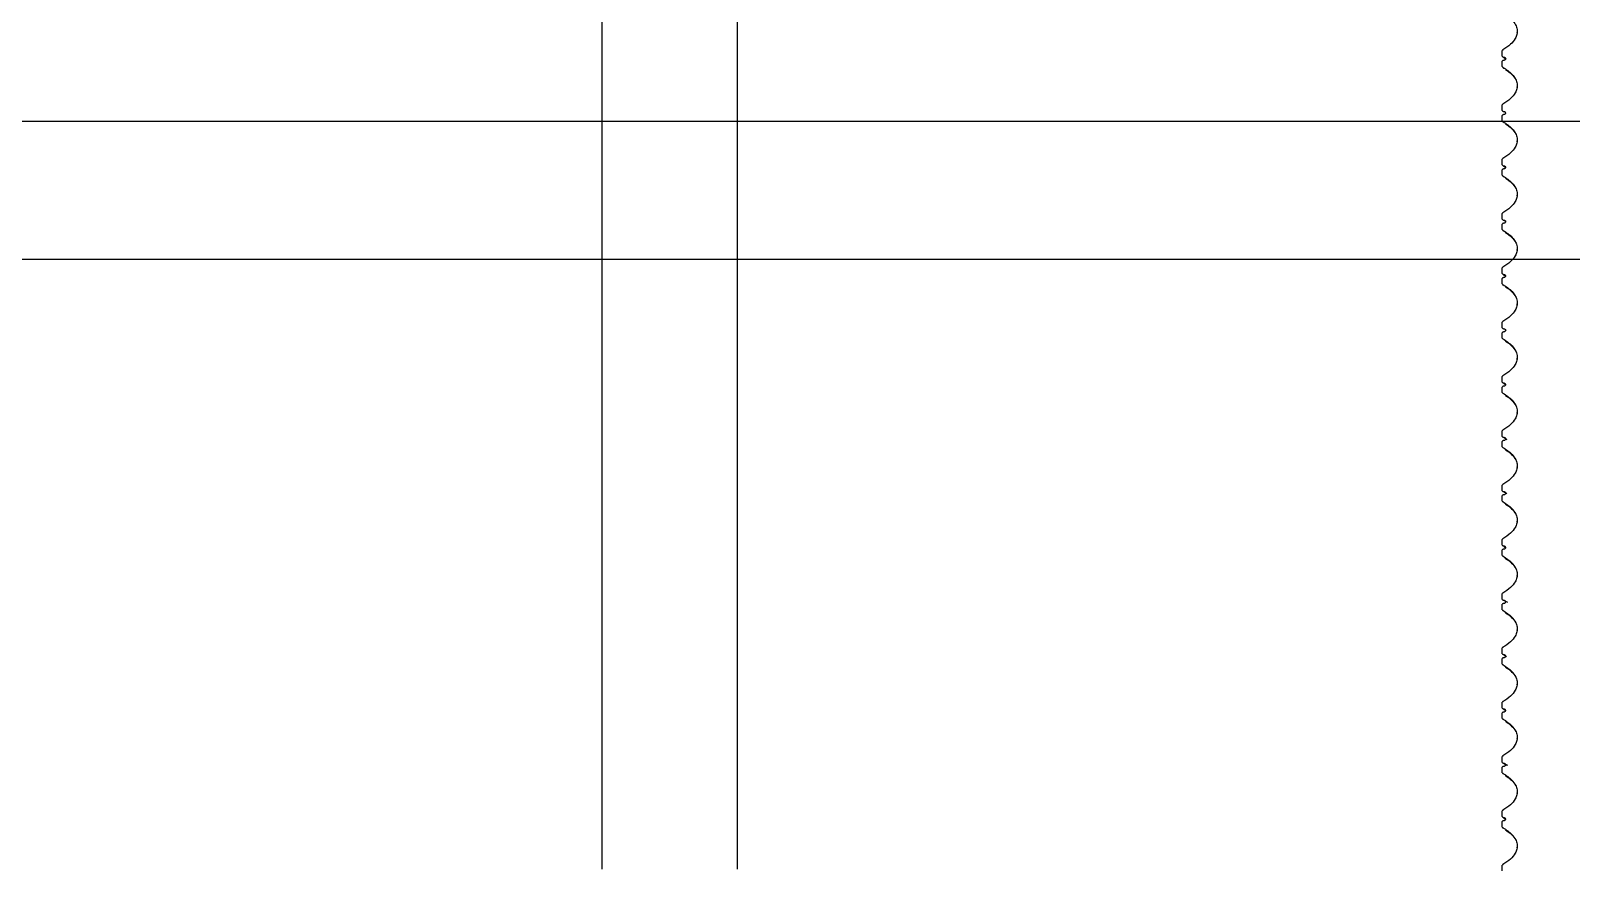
# Model space of a CAD drawing. Header units: millimetres. Extents: x 15 to 1184, y 5 to 1288.
# Drawn here: x 297.3 to 373, y 1185 to 1226.1 of the extents above; entities that cross this region are included whole.
import ezdxf

# ---------------------------------------------------------------- set-up
doc = ezdxf.new("R2010")
doc.units = ezdxf.units.MM

msp = doc.modelspace()

# ---------------------------------------------------------------- linework, layer by layer
at = {"color": 7, "linetype": 'Continuous', "lineweight": 25}
for p, q in [((325.375, 1264.097), (325.375, 1184.943)), ((332.042, 1184.943), (332.042, 1264.097)), ((370.311, 1226.027), (370.303, 1225.99)), ((369.588, 1224.854), (369.588, 1225.136)), ((369.588, 1224.345), (369.588, 1224.614)), ((369.657, 1224.813), (369.758, 1224.723)), ((369.665, 1224.813), (369.749, 1224.737)), ((370.311, 1223.36), (370.303, 1223.323)), ((369.588, 1222.187), (369.588, 1222.469)), ((369.588, 1221.678), (369.588, 1221.947)), ((370.311, 1220.694), (370.303, 1220.657)), ((369.588, 1219.521), (369.588, 1219.802)), ((369.588, 1219.012), (369.588, 1219.281)), ((370.311, 1218.027), (370.303, 1217.99)), ((369.588, 1216.854), (369.588, 1217.136)), ((369.588, 1216.345), (369.588, 1216.614)), ((369.657, 1216.813), (369.665, 1216.813)), ((369.657, 1216.813), (369.766, 1216.748)), ((369.665, 1216.813), (369.77, 1216.75)), ((370.311, 1215.36), (370.303, 1215.323)), ((369.588, 1214.187), (369.588, 1214.469)), ((369.588, 1213.678), (369.588, 1213.947)), ((369.657, 1214.146), (369.665, 1214.146)), ((369.657, 1214.146), (369.74, 1214.058)), ((369.665, 1213.986), (369.657, 1213.986)), ((369.665, 1214.146), (369.724, 1214.083)), ((369.674, 1214.099), (369.724, 1214.083)), ((370.311, 1212.694), (370.303, 1212.657)), ((369.588, 1211.521), (369.588, 1211.802)), ((369.588, 1211.012), (369.588, 1211.281)), ((369.722, 1211.431), (369.774, 1211.402)), ((369.731, 1210.893), (369.762, 1210.868)), ((370.311, 1210.027), (370.303, 1209.99)), ((369.588, 1208.854), (369.588, 1209.136)), ((369.588, 1208.345), (369.588, 1208.614)), ((369.665, 1208.813), (369.752, 1208.735)), ((370.311, 1207.36), (370.303, 1207.323)), ((369.588, 1206.187), (369.588, 1206.469)), ((369.588, 1205.678), (369.588, 1205.947)), ((369.665, 1206.146), (369.763, 1206.081)), ((370.311, 1204.694), (370.303, 1204.657)), ((369.588, 1203.521), (369.588, 1203.802)), ((369.657, 1203.479), (369.816, 1203.39)), ((369.665, 1203.479), (369.766, 1203.423)), ((369.75, 1203.431), (369.792, 1203.407)), ((369.588, 1203.012), (369.588, 1203.281)), ((369.727, 1202.893), (369.758, 1202.868)), ((370.311, 1202.027), (370.303, 1201.99)), ((369.588, 1200.854), (369.588, 1201.136)), ((369.588, 1200.345), (369.588, 1200.614)), ((369.657, 1200.813), (369.743, 1200.724)), ((369.665, 1200.813), (369.724, 1200.751)), ((370.311, 1199.36), (370.303, 1199.323)), ((369.588, 1198.187), (369.588, 1198.469)), ((369.657, 1198.146), (369.84, 1198.057)), ((369.588, 1197.678), (369.588, 1197.947)), ((370.311, 1196.694), (370.303, 1196.657)), ((369.588, 1195.521), (369.588, 1195.802)), ((369.588, 1195.012), (369.588, 1195.281)), ((369.657, 1195.479), (369.665, 1195.479)), ((369.657, 1195.479), (369.8, 1195.39)), ((369.665, 1195.32), (369.657, 1195.32)), ((369.665, 1195.479), (369.764, 1195.417)), ((369.734, 1195.431), (369.768, 1195.41)), ((370.311, 1194.027), (370.303, 1193.99)), ((369.588, 1192.854), (369.588, 1193.136)), ((369.657, 1192.813), (369.665, 1192.813)), ((369.665, 1192.813), (369.769, 1192.729)), ((369.588, 1192.345), (369.588, 1192.614)), ((370.311, 1191.36), (370.303, 1191.323)), ((369.588, 1190.187), (369.588, 1190.469)), ((369.588, 1189.678), (369.588, 1189.947)), ((369.657, 1190.146), (369.81, 1190.056)), ((369.665, 1190.146), (369.771, 1190.084)), ((369.745, 1190.097), (369.841, 1190.042)), ((369.728, 1189.559), (369.759, 1189.535)), ((370.311, 1188.694), (370.303, 1188.657)), ((369.588, 1187.521), (369.588, 1187.802)), ((369.665, 1187.479), (369.728, 1187.415)), ((369.588, 1187.012), (369.588, 1187.281)), ((370.311, 1186.027), (370.303, 1185.99)), ((369.588, 1184.854), (369.588, 1185.136))]:
    msp.add_line(p, q, dxfattribs=at)
at = {"color": 8, "linetype": 'Continuous', "lineweight": 25}
for p, q in [((369.619, 1224.313), (369.657, 1224.256)), ((369.657, 1219.479), (369.766, 1219.39)), ((369.619, 1213.647), (369.639, 1213.605)), ((369.657, 1208.813), (369.758, 1208.723)), ((369.657, 1206.146), (369.792, 1206.056)), ((369.71, 1202.906), (369.727, 1202.893)), ((369.657, 1192.813), (369.767, 1192.723)), ((369.657, 1187.479), (369.744, 1187.39)), ((369.619, 1186.98), (369.641, 1186.936))]:
    msp.add_line(p, q, dxfattribs=at)
at = {"color": 7, "linetype": 'Continuous'}
for p, q in [((260.375, 1221.66), (489.709, 1221.66)), ((489.709, 1214.871), (260.375, 1214.871))]:
    msp.add_line(p, q, dxfattribs=at)
at = {"color": 7, "linetype": 'Continuous', "lineweight": 25}
for points, knots in [([(369.619, 1226.98), (369.781, 1226.875), (370.023, 1226.717), (370.246, 1226.418), (370.332, 1226.172), (370.322, 1225.931), (370.216, 1225.674), (369.985, 1225.401), (369.75, 1225.252), (369.619, 1225.167)], [0, 0, 0, 0, 0.239793, 0.358713, 0.459908, 0.56165, 0.652761, 0.804655, 1, 1, 1, 1]), ([(369.619, 1225.167), (369.613, 1225.163), (369.6, 1225.155), (369.592, 1225.142), (369.588, 1225.136)], [0, 0, 0, 0, 0.480527, 1, 1, 1, 1]), ([(369.588, 1224.854), (369.593, 1224.847), (369.603, 1224.832), (369.627, 1224.817), (369.646, 1224.813), (369.656, 1224.813), (369.657, 1224.813)], [0, 0, 0, 0, 0.31821, 0.636362, 0.953155, 1, 1, 1, 1]), ([(369.657, 1224.653), (369.648, 1224.652), (369.63, 1224.651), (369.605, 1224.637), (369.594, 1224.622), (369.588, 1224.614)], [0, 0, 0, 0, 0.322608, 0.645182, 1, 1, 1, 1]), ([(369.657, 1224.813), (369.658, 1224.813), (369.659, 1224.813), (369.662, 1224.813), (369.664, 1224.813), (369.665, 1224.813)], [0, 0, 0, 0, 0.270795, 0.541636, 1, 1, 1, 1]), ([(369.665, 1224.653), (369.664, 1224.653), (369.662, 1224.653), (369.66, 1224.653), (369.658, 1224.653), (369.657, 1224.653)], [0, 0, 0, 0, 0.271132, 0.542309, 1, 1, 1, 1]), ([(369.665, 1224.813), (369.674, 1224.812), (369.692, 1224.81), (369.715, 1224.796), (369.733, 1224.776), (369.744, 1224.751), (369.745, 1224.724), (369.738, 1224.697), (369.722, 1224.675), (369.699, 1224.659), (369.679, 1224.654), (369.667, 1224.653), (369.665, 1224.653)], [0, 0, 0, 0, 0.106485, 0.213047, 0.319804, 0.4272, 0.535311, 0.643727, 0.751945, 0.859574, 0.966626, 1, 1, 1, 1]), ([(369.691, 1224.765), (369.694, 1224.759), (369.7, 1224.748), (369.748, 1224.737), (369.774, 1224.731)], [0, 0, 0, 0, 0.471307, 1, 1, 1, 1]), ([(369.588, 1224.345), (369.592, 1224.339), (369.6, 1224.326), (369.612, 1224.318), (369.619, 1224.313)], [0, 0, 0, 0, 0.480361, 1, 1, 1, 1]), ([(369.619, 1224.313), (369.781, 1224.208), (370.023, 1224.051), (370.246, 1223.752), (370.332, 1223.505), (370.322, 1223.264), (370.216, 1223.007), (369.985, 1222.735), (369.75, 1222.585), (369.619, 1222.501)], [0, 0, 0, 0, 0.239794, 0.358714, 0.459893, 0.561651, 0.652747, 0.804655, 1, 1, 1, 1]), ([(369.756, 1224.202), (369.86, 1224.132), (370.052, 1224.002), (370.186, 1223.801), (370.248, 1223.709)], [0, 0, 0, 0, 0.536922, 1, 1, 1, 1]), ([(369.619, 1222.501), (369.613, 1222.497), (369.6, 1222.488), (369.592, 1222.476), (369.588, 1222.469)], [0, 0, 0, 0, 0.479895, 1, 1, 1, 1]), ([(369.588, 1222.187), (369.593, 1222.18), (369.603, 1222.165), (369.627, 1222.151), (369.646, 1222.146), (369.656, 1222.146), (369.657, 1222.146)], [0, 0, 0, 0, 0.31821, 0.636362, 0.953155, 1, 1, 1, 1]), ([(369.657, 1221.987), (369.648, 1221.986), (369.63, 1221.984), (369.605, 1221.97), (369.594, 1221.955), (369.588, 1221.947)], [0, 0, 0, 0, 0.322436, 0.644919, 1, 1, 1, 1]), ([(369.588, 1221.678), (369.592, 1221.672), (369.6, 1221.659), (369.612, 1221.651), (369.619, 1221.647)], [0, 0, 0, 0, 0.480361, 1, 1, 1, 1]), ([(369.619, 1221.647), (369.781, 1221.541), (370.023, 1221.384), (370.246, 1221.085), (370.332, 1220.838), (370.322, 1220.598), (370.216, 1220.34), (369.985, 1220.068), (369.75, 1219.918), (369.619, 1219.834)], [0, 0, 0, 0, 0.2397933, 0.3586995, 0.4598941, 0.5616523, 0.6527482, 0.8046553, 1, 1, 1, 1]), ([(369.657, 1222.146), (369.658, 1222.146), (369.659, 1222.146), (369.662, 1222.146), (369.664, 1222.146), (369.665, 1222.146)], [0, 0, 0, 0, 0.2708, 0.5416, 1, 1, 1, 1]), ([(369.665, 1221.986), (369.664, 1221.986), (369.662, 1221.986), (369.66, 1221.987), (369.658, 1221.987), (369.657, 1221.987)], [0, 0, 0, 0, 0.271132, 0.542309, 1, 1, 1, 1]), ([(369.665, 1222.146), (369.674, 1222.145), (369.692, 1222.143), (369.715, 1222.13), (369.733, 1222.11), (369.744, 1222.084), (369.745, 1222.057), (369.738, 1222.031), (369.722, 1222.008), (369.699, 1221.993), (369.679, 1221.987), (369.667, 1221.987), (369.665, 1221.986)], [0, 0, 0, 0, 0.106485, 0.213047, 0.319804, 0.4272, 0.535311, 0.643727, 0.751945, 0.859574, 0.966626, 1, 1, 1, 1]), ([(369.756, 1221.535), (369.86, 1221.465), (370.052, 1221.335), (370.186, 1221.135), (370.248, 1221.042)], [0, 0, 0, 0, 0.536922, 1, 1, 1, 1]), ([(369.619, 1219.834), (369.613, 1219.83), (369.6, 1219.822), (369.592, 1219.809), (369.588, 1219.802)], [0, 0, 0, 0, 0.479895, 1, 1, 1, 1]), ([(369.588, 1219.521), (369.593, 1219.513), (369.603, 1219.498), (369.627, 1219.484), (369.646, 1219.48), (369.656, 1219.479), (369.657, 1219.479)], [0, 0, 0, 0, 0.31821, 0.636362, 0.953155, 1, 1, 1, 1]), ([(369.657, 1219.32), (369.648, 1219.319), (369.63, 1219.317), (369.605, 1219.304), (369.594, 1219.289), (369.588, 1219.281)], [0, 0, 0, 0, 0.322436, 0.644919, 1, 1, 1, 1]), ([(369.657, 1219.479), (369.658, 1219.479), (369.659, 1219.479), (369.662, 1219.479), (369.664, 1219.479), (369.665, 1219.479)], [0, 0, 0, 0, 0.2708, 0.5416, 1, 1, 1, 1]), ([(369.665, 1219.32), (369.664, 1219.32), (369.662, 1219.32), (369.66, 1219.32), (369.658, 1219.32), (369.657, 1219.32)], [0, 0, 0, 0, 0.271178, 0.542309, 1, 1, 1, 1]), ([(369.665, 1219.479), (369.674, 1219.479), (369.692, 1219.477), (369.715, 1219.463), (369.733, 1219.443), (369.744, 1219.418), (369.745, 1219.39), (369.738, 1219.364), (369.722, 1219.342), (369.699, 1219.326), (369.679, 1219.32), (369.667, 1219.32), (369.665, 1219.32)], [0, 0, 0, 0, 0.106484, 0.212968, 0.319843, 0.427239, 0.535349, 0.643765, 0.751981, 0.85961, 0.966618, 1, 1, 1, 1]), ([(369.699, 1219.431), (369.702, 1219.423), (369.705, 1219.412), (369.746, 1219.402), (369.755, 1219.399)], [0, 0, 0, 0, 0.788224, 1, 1, 1, 1]), ([(369.588, 1219.012), (369.592, 1219.006), (369.6, 1218.993), (369.612, 1218.984), (369.619, 1218.98)], [0, 0, 0, 0, 0.480361, 1, 1, 1, 1]), ([(369.619, 1218.98), (369.781, 1218.875), (370.023, 1218.717), (370.246, 1218.418), (370.332, 1218.172), (370.322, 1217.931), (370.216, 1217.674), (369.985, 1217.401), (369.75, 1217.252), (369.619, 1217.167)], [0, 0, 0, 0, 0.2397933, 0.3586995, 0.4598941, 0.5616523, 0.6527482, 0.8046553, 1, 1, 1, 1]), ([(369.756, 1218.868), (369.86, 1218.798), (370.052, 1218.668), (370.186, 1218.468), (370.248, 1218.375)], [0, 0, 0, 0, 0.536922, 1, 1, 1, 1]), ([(369.619, 1217.167), (369.613, 1217.163), (369.6, 1217.155), (369.592, 1217.142), (369.588, 1217.136)], [0, 0, 0, 0, 0.479895, 1, 1, 1, 1]), ([(369.588, 1216.854), (369.593, 1216.847), (369.603, 1216.832), (369.627, 1216.817), (369.646, 1216.813), (369.656, 1216.813), (369.657, 1216.813)], [0, 0, 0, 0, 0.317878, 0.636319, 0.95315, 1, 1, 1, 1]), ([(369.657, 1216.653), (369.648, 1216.652), (369.63, 1216.651), (369.605, 1216.637), (369.594, 1216.622), (369.588, 1216.614)], [0, 0, 0, 0, 0.322436, 0.644919, 1, 1, 1, 1]), ([(369.588, 1216.345), (369.592, 1216.339), (369.6, 1216.326), (369.612, 1216.318), (369.619, 1216.313)], [0, 0, 0, 0, 0.480628, 1, 1, 1, 1]), ([(369.619, 1216.313), (369.781, 1216.208), (370.023, 1216.051), (370.246, 1215.752), (370.332, 1215.505), (370.322, 1215.264), (370.216, 1215.007), (369.985, 1214.735), (369.75, 1214.585), (369.619, 1214.501)], [0, 0, 0, 0, 0.239804, 0.35871, 0.459905, 0.561646, 0.652758, 0.804665, 1, 1, 1, 1]), ([(369.665, 1216.653), (369.664, 1216.653), (369.662, 1216.653), (369.66, 1216.653), (369.658, 1216.653), (369.657, 1216.653)], [0, 0, 0, 0, 0.271178, 0.542309, 1, 1, 1, 1]), ([(369.665, 1216.813), (369.674, 1216.812), (369.692, 1216.81), (369.715, 1216.796), (369.733, 1216.776), (369.744, 1216.751), (369.745, 1216.724), (369.738, 1216.697), (369.722, 1216.675), (369.699, 1216.659), (369.679, 1216.654), (369.667, 1216.653), (369.665, 1216.653)], [0, 0, 0, 0, 0.106511, 0.212995, 0.319869, 0.427265, 0.535374, 0.643636, 0.751982, 0.85961, 0.966619, 1, 1, 1, 1]), ([(369.726, 1216.226), (369.725, 1216.218), (369.725, 1216.21), (369.756, 1216.202), (369.757, 1216.202)], [0, 0, 0, 0, 0.990286, 1, 1, 1, 1]), ([(369.756, 1216.202), (369.86, 1216.132), (370.052, 1216.001), (370.186, 1215.801), (370.248, 1215.709)], [0, 0, 0, 0, 0.536922, 1, 1, 1, 1]), ([(369.619, 1214.501), (369.613, 1214.497), (369.6, 1214.488), (369.592, 1214.476), (369.588, 1214.469)], [0, 0, 0, 0, 0.48018, 1, 1, 1, 1]), ([(369.588, 1214.187), (369.593, 1214.18), (369.603, 1214.165), (369.627, 1214.151), (369.646, 1214.146), (369.656, 1214.146), (369.657, 1214.146)], [0, 0, 0, 0, 0.3181302, 0.6364534, 0.953167, 1, 1, 1, 1]), ([(369.657, 1213.986), (369.648, 1213.986), (369.63, 1213.984), (369.605, 1213.97), (369.594, 1213.955), (369.588, 1213.947)], [0, 0, 0, 0, 0.322436, 0.644919, 1, 1, 1, 1]), ([(369.665, 1214.146), (369.674, 1214.145), (369.692, 1214.143), (369.715, 1214.13), (369.733, 1214.11), (369.744, 1214.084), (369.745, 1214.057), (369.738, 1214.031), (369.722, 1214.008), (369.699, 1213.993), (369.679, 1213.987), (369.667, 1213.987), (369.665, 1213.986)], [0, 0, 0, 0, 0.106516, 0.213004, 0.319884, 0.427285, 0.535399, 0.643666, 0.751887, 0.859612, 0.966625, 1, 1, 1, 1]), ([(369.588, 1213.678), (369.592, 1213.672), (369.6, 1213.66), (369.612, 1213.651), (369.619, 1213.647)], [0, 0, 0, 0, 0.479982, 1, 1, 1, 1]), ([(369.619, 1213.647), (369.781, 1213.541), (370.023, 1213.384), (370.246, 1213.085), (370.332, 1212.838), (370.322, 1212.598), (370.216, 1212.34), (369.985, 1212.068), (369.75, 1211.918), (369.619, 1211.834)], [0, 0, 0, 0, 0.2398043, 0.358711, 0.459906, 0.5616481, 0.6527597, 0.8046545, 1, 1, 1, 1]), ([(369.756, 1213.535), (369.86, 1213.465), (370.052, 1213.335), (370.186, 1213.135), (370.248, 1213.042)], [0, 0, 0, 0, 0.536922, 1, 1, 1, 1]), ([(369.619, 1211.834), (369.613, 1211.83), (369.6, 1211.822), (369.592, 1211.809), (369.588, 1211.802)], [0, 0, 0, 0, 0.48018, 1, 1, 1, 1]), ([(369.588, 1211.521), (369.593, 1211.513), (369.603, 1211.498), (369.627, 1211.484), (369.646, 1211.48), (369.656, 1211.479), (369.657, 1211.479)], [0, 0, 0, 0, 0.318134, 0.636461, 0.953178, 1, 1, 1, 1]), ([(369.657, 1211.32), (369.648, 1211.319), (369.63, 1211.317), (369.605, 1211.304), (369.594, 1211.289), (369.588, 1211.281)], [0, 0, 0, 0, 0.32249, 0.644947, 1, 1, 1, 1]), ([(369.588, 1211.012), (369.592, 1211.006), (369.6, 1210.993), (369.612, 1210.984), (369.619, 1210.98)], [0, 0, 0, 0, 0.479982, 1, 1, 1, 1]), ([(369.619, 1210.98), (369.781, 1210.875), (370.023, 1210.717), (370.246, 1210.418), (370.332, 1210.172), (370.322, 1209.931), (370.216, 1209.674), (369.985, 1209.401), (369.75, 1209.252), (369.619, 1209.167)], [0, 0, 0, 0, 0.2398043, 0.358711, 0.459906, 0.5616481, 0.6527597, 0.8046545, 1, 1, 1, 1]), ([(369.657, 1211.479), (369.658, 1211.479), (369.659, 1211.479), (369.662, 1211.479), (369.664, 1211.479), (369.665, 1211.479)], [0, 0, 0, 0, 0.270841, 0.541636, 1, 1, 1, 1]), ([(369.665, 1211.32), (369.664, 1211.32), (369.662, 1211.32), (369.66, 1211.32), (369.658, 1211.32), (369.657, 1211.32)], [0, 0, 0, 0, 0.271137, 0.542274, 1, 1, 1, 1]), ([(369.665, 1211.479), (369.674, 1211.479), (369.692, 1211.477), (369.715, 1211.463), (369.733, 1211.443), (369.744, 1211.418), (369.745, 1211.39), (369.738, 1211.364), (369.722, 1211.342), (369.699, 1211.326), (369.679, 1211.32), (369.667, 1211.32), (369.665, 1211.32)], [0, 0, 0, 0, 0.106514, 0.213, 0.319757, 0.427303, 0.535256, 0.643674, 0.751893, 0.859615, 0.966626, 1, 1, 1, 1]), ([(369.756, 1210.868), (369.86, 1210.798), (370.052, 1210.668), (370.186, 1210.468), (370.248, 1210.375)], [0, 0, 0, 0, 0.53691, 1, 1, 1, 1]), ([(369.619, 1209.167), (369.613, 1209.163), (369.6, 1209.155), (369.592, 1209.142), (369.588, 1209.136)], [0, 0, 0, 0, 0.48018, 1, 1, 1, 1]), ([(369.588, 1208.854), (369.593, 1208.847), (369.603, 1208.832), (369.627, 1208.818), (369.646, 1208.813), (369.656, 1208.813), (369.657, 1208.813)], [0, 0, 0, 0, 0.318181, 0.636303, 0.953171, 1, 1, 1, 1]), ([(369.657, 1208.653), (369.648, 1208.652), (369.63, 1208.651), (369.605, 1208.637), (369.594, 1208.622), (369.588, 1208.614)], [0, 0, 0, 0, 0.322608, 0.645182, 1, 1, 1, 1]), ([(369.657, 1208.813), (369.658, 1208.813), (369.659, 1208.813), (369.662, 1208.813), (369.664, 1208.813), (369.665, 1208.813)], [0, 0, 0, 0, 0.270841, 0.541636, 1, 1, 1, 1]), ([(369.665, 1208.653), (369.664, 1208.653), (369.662, 1208.653), (369.66, 1208.653), (369.658, 1208.653), (369.657, 1208.653)], [0, 0, 0, 0, 0.271137, 0.542274, 1, 1, 1, 1]), ([(369.665, 1208.813), (369.674, 1208.812), (369.692, 1208.81), (369.715, 1208.796), (369.733, 1208.776), (369.744, 1208.751), (369.745, 1208.724), (369.738, 1208.697), (369.722, 1208.675), (369.699, 1208.659), (369.679, 1208.654), (369.667, 1208.653), (369.665, 1208.653)], [0, 0, 0, 0, 0.106514, 0.213, 0.319757, 0.427303, 0.535256, 0.643674, 0.751893, 0.859615, 0.966626, 1, 1, 1, 1]), ([(369.691, 1208.765), (369.694, 1208.759), (369.699, 1208.749), (369.736, 1208.74), (369.752, 1208.735)], [0, 0, 0, 0, 0.572858, 1, 1, 1, 1]), ([(369.588, 1208.345), (369.592, 1208.339), (369.6, 1208.326), (369.612, 1208.318), (369.619, 1208.313)], [0, 0, 0, 0, 0.479982, 1, 1, 1, 1]), ([(369.619, 1208.313), (369.781, 1208.208), (370.023, 1208.051), (370.246, 1207.752), (370.332, 1207.505), (370.322, 1207.264), (370.216, 1207.007), (369.985, 1206.735), (369.75, 1206.585), (369.619, 1206.501)], [0, 0, 0, 0, 0.239793, 0.358713, 0.459908, 0.56165, 0.652761, 0.804655, 1, 1, 1, 1]), ([(369.756, 1208.202), (369.86, 1208.132), (370.052, 1208.002), (370.186, 1207.801), (370.248, 1207.709)], [0, 0, 0, 0, 0.536922, 1, 1, 1, 1]), ([(369.619, 1206.501), (369.613, 1206.497), (369.6, 1206.488), (369.592, 1206.476), (369.588, 1206.469)], [0, 0, 0, 0, 0.480527, 1, 1, 1, 1]), ([(369.588, 1206.187), (369.593, 1206.18), (369.603, 1206.165), (369.627, 1206.151), (369.646, 1206.146), (369.656, 1206.146), (369.657, 1206.146)], [0, 0, 0, 0, 0.31821, 0.636362, 0.953155, 1, 1, 1, 1]), ([(369.657, 1205.987), (369.648, 1205.986), (369.63, 1205.984), (369.605, 1205.97), (369.594, 1205.955), (369.588, 1205.947)], [0, 0, 0, 0, 0.322608, 0.645182, 1, 1, 1, 1]), ([(369.588, 1205.678), (369.592, 1205.672), (369.6, 1205.66), (369.612, 1205.651), (369.619, 1205.647)], [0, 0, 0, 0, 0.480361, 1, 1, 1, 1]), ([(369.619, 1205.647), (369.781, 1205.541), (370.023, 1205.384), (370.246, 1205.085), (370.332, 1204.838), (370.322, 1204.598), (370.216, 1204.34), (369.985, 1204.068), (369.75, 1203.918), (369.619, 1203.834)], [0, 0, 0, 0, 0.239794, 0.358714, 0.459893, 0.561651, 0.652747, 0.804655, 1, 1, 1, 1]), ([(369.657, 1206.146), (369.658, 1206.146), (369.659, 1206.146), (369.662, 1206.146), (369.664, 1206.146), (369.665, 1206.146)], [0, 0, 0, 0, 0.270795, 0.541636, 1, 1, 1, 1]), ([(369.665, 1205.986), (369.664, 1205.986), (369.662, 1205.986), (369.66, 1205.986), (369.658, 1205.986), (369.657, 1205.987)], [0, 0, 0, 0, 0.271137, 0.542274, 1, 1, 1, 1]), ([(369.665, 1206.146), (369.674, 1206.145), (369.692, 1206.143), (369.715, 1206.13), (369.733, 1206.11), (369.744, 1206.084), (369.745, 1206.057), (369.738, 1206.031), (369.722, 1206.008), (369.699, 1205.993), (369.679, 1205.987), (369.667, 1205.987), (369.665, 1205.986)], [0, 0, 0, 0, 0.106485, 0.213047, 0.319804, 0.4272, 0.535311, 0.643727, 0.751945, 0.859574, 0.966626, 1, 1, 1, 1]), ([(369.726, 1206.097), (369.729, 1206.08), (369.732, 1206.061), (369.811, 1206.044), (369.812, 1206.043)], [0, 0, 0, 0, 0.985135, 1, 1, 1, 1]), ([(369.756, 1205.535), (369.86, 1205.465), (370.052, 1205.335), (370.186, 1205.135), (370.248, 1205.042)], [0, 0, 0, 0, 0.536922, 1, 1, 1, 1]), ([(369.619, 1203.834), (369.613, 1203.83), (369.6, 1203.822), (369.592, 1203.809), (369.588, 1203.802)], [0, 0, 0, 0, 0.479895, 1, 1, 1, 1]), ([(369.588, 1203.521), (369.593, 1203.513), (369.603, 1203.498), (369.627, 1203.484), (369.646, 1203.48), (369.656, 1203.479), (369.657, 1203.479)], [0, 0, 0, 0, 0.31821, 0.636362, 0.953155, 1, 1, 1, 1]), ([(369.657, 1203.32), (369.648, 1203.319), (369.63, 1203.317), (369.605, 1203.304), (369.594, 1203.289), (369.588, 1203.281)], [0, 0, 0, 0, 0.322565, 0.644865, 1, 1, 1, 1]), ([(369.657, 1203.479), (369.658, 1203.479), (369.659, 1203.479), (369.662, 1203.479), (369.664, 1203.479), (369.665, 1203.479)], [0, 0, 0, 0, 0.2708, 0.5416, 1, 1, 1, 1]), ([(369.665, 1203.32), (369.664, 1203.32), (369.662, 1203.32), (369.66, 1203.32), (369.658, 1203.32), (369.657, 1203.32)], [0, 0, 0, 0, 0.271132, 0.542309, 1, 1, 1, 1]), ([(369.665, 1203.479), (369.674, 1203.479), (369.692, 1203.477), (369.715, 1203.463), (369.733, 1203.443), (369.744, 1203.418), (369.745, 1203.39), (369.738, 1203.364), (369.722, 1203.342), (369.699, 1203.326), (369.679, 1203.32), (369.667, 1203.32), (369.665, 1203.32)], [0, 0, 0, 0, 0.106485, 0.213047, 0.319804, 0.4272, 0.535311, 0.643727, 0.751945, 0.859574, 0.966626, 1, 1, 1, 1]), ([(369.588, 1203.012), (369.592, 1203.006), (369.6, 1202.993), (369.612, 1202.984), (369.619, 1202.98)], [0, 0, 0, 0, 0.480361, 1, 1, 1, 1]), ([(369.619, 1202.98), (369.781, 1202.875), (370.023, 1202.717), (370.246, 1202.418), (370.332, 1202.172), (370.322, 1201.931), (370.216, 1201.674), (369.985, 1201.401), (369.75, 1201.252), (369.619, 1201.167)], [0, 0, 0, 0, 0.2397933, 0.3586995, 0.4598941, 0.5616523, 0.6527482, 0.8046553, 1, 1, 1, 1]), ([(369.756, 1202.868), (369.86, 1202.798), (370.052, 1202.668), (370.186, 1202.468), (370.248, 1202.375)], [0, 0, 0, 0, 0.536922, 1, 1, 1, 1]), ([(369.619, 1201.167), (369.613, 1201.163), (369.6, 1201.155), (369.592, 1201.142), (369.588, 1201.136)], [0, 0, 0, 0, 0.479895, 1, 1, 1, 1]), ([(369.588, 1200.854), (369.593, 1200.847), (369.603, 1200.832), (369.627, 1200.817), (369.646, 1200.813), (369.656, 1200.813), (369.657, 1200.813)], [0, 0, 0, 0, 0.31821, 0.636362, 0.953155, 1, 1, 1, 1]), ([(369.657, 1200.653), (369.648, 1200.652), (369.63, 1200.651), (369.605, 1200.637), (369.594, 1200.622), (369.588, 1200.614)], [0, 0, 0, 0, 0.322436, 0.644919, 1, 1, 1, 1]), ([(369.588, 1200.345), (369.592, 1200.339), (369.6, 1200.326), (369.612, 1200.318), (369.619, 1200.313)], [0, 0, 0, 0, 0.480361, 1, 1, 1, 1]), ([(369.619, 1200.313), (369.781, 1200.208), (370.023, 1200.051), (370.246, 1199.752), (370.332, 1199.505), (370.322, 1199.264), (370.216, 1199.007), (369.985, 1198.735), (369.75, 1198.585), (369.619, 1198.501)], [0, 0, 0, 0, 0.2397933, 0.3586995, 0.4598941, 0.5616523, 0.6527482, 0.8046553, 1, 1, 1, 1]), ([(369.657, 1200.813), (369.658, 1200.813), (369.659, 1200.813), (369.662, 1200.813), (369.664, 1200.813), (369.665, 1200.813)], [0, 0, 0, 0, 0.2708, 0.5416, 1, 1, 1, 1]), ([(369.665, 1200.653), (369.664, 1200.653), (369.662, 1200.653), (369.66, 1200.653), (369.658, 1200.653), (369.657, 1200.653)], [0, 0, 0, 0, 0.271178, 0.542309, 1, 1, 1, 1]), ([(369.665, 1200.813), (369.674, 1200.812), (369.692, 1200.81), (369.715, 1200.796), (369.733, 1200.776), (369.744, 1200.751), (369.745, 1200.724), (369.738, 1200.697), (369.722, 1200.675), (369.699, 1200.659), (369.679, 1200.654), (369.667, 1200.653), (369.665, 1200.653)], [0, 0, 0, 0, 0.106481, 0.212961, 0.319832, 0.427224, 0.535331, 0.643742, 0.751955, 0.85958, 0.966628, 1, 1, 1, 1]), ([(369.676, 1200.765), (369.676, 1200.765), (369.68, 1200.76), (369.703, 1200.756), (369.724, 1200.751)], [0, 0, 0, 0, 0.055063, 1, 1, 1, 1]), ([(369.723, 1200.226), (369.724, 1200.219), (369.726, 1200.211), (369.756, 1200.203), (369.76, 1200.202)], [0, 0, 0, 0, 0.859966, 1, 1, 1, 1]), ([(369.756, 1200.202), (369.86, 1200.132), (370.052, 1200.002), (370.186, 1199.801), (370.248, 1199.709)], [0, 0, 0, 0, 0.536922, 1, 1, 1, 1]), ([(369.619, 1198.501), (369.613, 1198.497), (369.6, 1198.488), (369.592, 1198.476), (369.588, 1198.469)], [0, 0, 0, 0, 0.479895, 1, 1, 1, 1]), ([(369.588, 1198.187), (369.593, 1198.18), (369.603, 1198.165), (369.627, 1198.151), (369.646, 1198.146), (369.656, 1198.146), (369.657, 1198.146)], [0, 0, 0, 0, 0.317878, 0.636319, 0.95315, 1, 1, 1, 1]), ([(369.657, 1198.146), (369.658, 1198.146), (369.659, 1198.146), (369.662, 1198.146), (369.664, 1198.146), (369.665, 1198.146)], [0, 0, 0, 0, 0.2708, 0.5416, 1, 1, 1, 1]), ([(369.665, 1198.146), (369.674, 1198.145), (369.692, 1198.143), (369.715, 1198.13), (369.733, 1198.11), (369.744, 1198.084), (369.745, 1198.057), (369.738, 1198.031), (369.722, 1198.008), (369.699, 1197.993), (369.679, 1197.987), (369.667, 1197.987), (369.665, 1197.986)], [0, 0, 0, 0, 0.1064868, 0.2129729, 0.3198505, 0.4272491, 0.5353617, 0.6436264, 0.7519755, 0.8596066, 0.9666176, 1, 1, 1, 1]), ([(369.657, 1197.986), (369.648, 1197.986), (369.63, 1197.984), (369.605, 1197.97), (369.594, 1197.955), (369.588, 1197.947)], [0, 0, 0, 0, 0.322436, 0.644919, 1, 1, 1, 1]), ([(369.588, 1197.678), (369.592, 1197.672), (369.6, 1197.659), (369.612, 1197.651), (369.619, 1197.647)], [0, 0, 0, 0, 0.480628, 1, 1, 1, 1]), ([(369.619, 1197.647), (369.781, 1197.541), (370.023, 1197.384), (370.246, 1197.085), (370.332, 1196.838), (370.322, 1196.598), (370.216, 1196.34), (369.985, 1196.068), (369.75, 1195.918), (369.619, 1195.834)], [0, 0, 0, 0, 0.239804, 0.35871, 0.459905, 0.561646, 0.652758, 0.804665, 1, 1, 1, 1]), ([(369.665, 1197.986), (369.664, 1197.986), (369.662, 1197.987), (369.66, 1197.986), (369.658, 1197.986), (369.657, 1197.986)], [0, 0, 0, 0, 0.271178, 0.542309, 1, 1, 1, 1]), ([(369.756, 1197.535), (369.86, 1197.465), (370.052, 1197.335), (370.186, 1197.135), (370.248, 1197.042)], [0, 0, 0, 0, 0.536922, 1, 1, 1, 1]), ([(369.619, 1195.834), (369.613, 1195.83), (369.6, 1195.822), (369.592, 1195.809), (369.588, 1195.802)], [0, 0, 0, 0, 0.48018, 1, 1, 1, 1]), ([(369.588, 1195.521), (369.593, 1195.513), (369.603, 1195.498), (369.627, 1195.484), (369.646, 1195.48), (369.656, 1195.479), (369.657, 1195.479)], [0, 0, 0, 0, 0.3181302, 0.6364534, 0.953167, 1, 1, 1, 1]), ([(369.657, 1195.32), (369.648, 1195.319), (369.63, 1195.317), (369.605, 1195.304), (369.594, 1195.289), (369.588, 1195.281)], [0, 0, 0, 0, 0.322436, 0.644919, 1, 1, 1, 1]), ([(369.588, 1195.012), (369.592, 1195.006), (369.6, 1194.993), (369.612, 1194.984), (369.619, 1194.98)], [0, 0, 0, 0, 0.479982, 1, 1, 1, 1]), ([(369.665, 1195.479), (369.674, 1195.479), (369.692, 1195.477), (369.715, 1195.463), (369.733, 1195.443), (369.744, 1195.418), (369.745, 1195.39), (369.738, 1195.364), (369.722, 1195.342), (369.699, 1195.326), (369.679, 1195.32), (369.667, 1195.32), (369.665, 1195.32)], [0, 0, 0, 0, 0.106516, 0.213004, 0.319884, 0.427285, 0.535399, 0.643666, 0.751887, 0.859612, 0.966625, 1, 1, 1, 1]), ([(369.619, 1194.98), (369.781, 1194.875), (370.023, 1194.717), (370.246, 1194.418), (370.332, 1194.172), (370.322, 1193.931), (370.216, 1193.674), (369.985, 1193.401), (369.75, 1193.252), (369.619, 1193.167)], [0, 0, 0, 0, 0.239804, 0.35871, 0.459905, 0.561646, 0.652758, 0.804665, 1, 1, 1, 1]), ([(369.756, 1194.868), (369.86, 1194.798), (370.052, 1194.668), (370.186, 1194.468), (370.248, 1194.375)], [0, 0, 0, 0, 0.536922, 1, 1, 1, 1]), ([(369.619, 1193.167), (369.613, 1193.163), (369.6, 1193.155), (369.592, 1193.142), (369.588, 1193.136)], [0, 0, 0, 0, 0.48018, 1, 1, 1, 1]), ([(369.588, 1192.854), (369.593, 1192.847), (369.603, 1192.832), (369.627, 1192.817), (369.646, 1192.813), (369.656, 1192.813), (369.657, 1192.813)], [0, 0, 0, 0, 0.3181302, 0.6364534, 0.953167, 1, 1, 1, 1]), ([(369.665, 1192.813), (369.674, 1192.812), (369.692, 1192.81), (369.715, 1192.796), (369.733, 1192.776), (369.744, 1192.751), (369.745, 1192.724), (369.738, 1192.697), (369.722, 1192.675), (369.699, 1192.659), (369.679, 1192.654), (369.667, 1192.653), (369.665, 1192.653)], [0, 0, 0, 0, 0.106517, 0.213006, 0.319886, 0.427287, 0.535243, 0.643664, 0.751886, 0.859611, 0.966625, 1, 1, 1, 1]), ([(369.701, 1192.764), (369.703, 1192.756), (369.706, 1192.745), (369.749, 1192.734), (369.757, 1192.732)], [0, 0, 0, 0, 0.804961, 1, 1, 1, 1]), ([(369.657, 1192.653), (369.648, 1192.652), (369.63, 1192.651), (369.605, 1192.637), (369.594, 1192.622), (369.588, 1192.614)], [0, 0, 0, 0, 0.32249, 0.644947, 1, 1, 1, 1]), ([(369.588, 1192.345), (369.592, 1192.339), (369.6, 1192.326), (369.612, 1192.318), (369.619, 1192.313)], [0, 0, 0, 0, 0.479982, 1, 1, 1, 1]), ([(369.619, 1192.313), (369.781, 1192.208), (370.023, 1192.051), (370.246, 1191.752), (370.332, 1191.505), (370.322, 1191.264), (370.216, 1191.007), (369.985, 1190.735), (369.75, 1190.585), (369.619, 1190.501)], [0, 0, 0, 0, 0.2398043, 0.358711, 0.459906, 0.5616481, 0.6527597, 0.8046545, 1, 1, 1, 1]), ([(369.665, 1192.653), (369.664, 1192.653), (369.662, 1192.653), (369.66, 1192.653), (369.658, 1192.653), (369.657, 1192.653)], [0, 0, 0, 0, 0.271137, 0.542274, 1, 1, 1, 1]), ([(369.756, 1192.202), (369.86, 1192.132), (370.052, 1192.001), (370.186, 1191.801), (370.248, 1191.709)], [0, 0, 0, 0, 0.536931, 1, 1, 1, 1]), ([(369.619, 1190.501), (369.613, 1190.497), (369.6, 1190.488), (369.592, 1190.476), (369.588, 1190.469)], [0, 0, 0, 0, 0.48018, 1, 1, 1, 1]), ([(369.588, 1190.187), (369.593, 1190.18), (369.603, 1190.165), (369.627, 1190.151), (369.646, 1190.146), (369.656, 1190.146), (369.657, 1190.146)], [0, 0, 0, 0, 0.318181, 0.636303, 0.953171, 1, 1, 1, 1]), ([(369.657, 1189.987), (369.648, 1189.986), (369.63, 1189.984), (369.605, 1189.97), (369.594, 1189.955), (369.588, 1189.947)], [0, 0, 0, 0, 0.322608, 0.645182, 1, 1, 1, 1]), ([(369.657, 1190.146), (369.658, 1190.146), (369.659, 1190.146), (369.662, 1190.146), (369.664, 1190.146), (369.665, 1190.146)], [0, 0, 0, 0, 0.270841, 0.541636, 1, 1, 1, 1]), ([(369.665, 1189.986), (369.664, 1189.986), (369.662, 1189.986), (369.66, 1189.986), (369.658, 1189.987), (369.657, 1189.987)], [0, 0, 0, 0, 0.271137, 0.542274, 1, 1, 1, 1]), ([(369.665, 1190.146), (369.674, 1190.145), (369.692, 1190.143), (369.715, 1190.13), (369.733, 1190.11), (369.744, 1190.084), (369.745, 1190.057), (369.738, 1190.031), (369.722, 1190.008), (369.699, 1189.993), (369.679, 1189.987), (369.667, 1189.987), (369.665, 1189.986)], [0, 0, 0, 0, 0.106514, 0.213, 0.319757, 0.427303, 0.535256, 0.643674, 0.751893, 0.859615, 0.966626, 1, 1, 1, 1]), ([(369.588, 1189.678), (369.592, 1189.672), (369.6, 1189.66), (369.612, 1189.651), (369.619, 1189.647)], [0, 0, 0, 0, 0.479982, 1, 1, 1, 1]), ([(369.619, 1189.647), (369.781, 1189.541), (370.023, 1189.384), (370.246, 1189.085), (370.332, 1188.838), (370.322, 1188.598), (370.216, 1188.34), (369.985, 1188.068), (369.75, 1187.918), (369.619, 1187.834)], [0, 0, 0, 0, 0.239793, 0.358713, 0.459908, 0.56165, 0.652761, 0.804655, 1, 1, 1, 1]), ([(369.756, 1189.535), (369.86, 1189.465), (370.052, 1189.335), (370.186, 1189.135), (370.248, 1189.042)], [0, 0, 0, 0, 0.53691, 1, 1, 1, 1]), ([(369.619, 1187.834), (369.613, 1187.83), (369.6, 1187.822), (369.592, 1187.809), (369.588, 1187.802)], [0, 0, 0, 0, 0.48018, 1, 1, 1, 1]), ([(369.588, 1187.521), (369.593, 1187.513), (369.603, 1187.498), (369.627, 1187.484), (369.646, 1187.48), (369.656, 1187.479), (369.657, 1187.479)], [0, 0, 0, 0, 0.31821, 0.636362, 0.953155, 1, 1, 1, 1]), ([(369.657, 1187.479), (369.658, 1187.479), (369.659, 1187.479), (369.662, 1187.479), (369.664, 1187.479), (369.665, 1187.479)], [0, 0, 0, 0, 0.270795, 0.541636, 1, 1, 1, 1]), ([(369.665, 1187.479), (369.674, 1187.479), (369.692, 1187.477), (369.715, 1187.463), (369.733, 1187.443), (369.744, 1187.418), (369.745, 1187.39), (369.738, 1187.364), (369.722, 1187.342), (369.699, 1187.326), (369.679, 1187.32), (369.667, 1187.32), (369.665, 1187.32)], [0, 0, 0, 0, 0.106481, 0.213039, 0.319792, 0.427332, 0.53528, 0.643692, 0.751905, 0.859622, 0.966627, 1, 1, 1, 1]), ([(369.657, 1187.32), (369.648, 1187.319), (369.63, 1187.317), (369.605, 1187.304), (369.594, 1187.289), (369.588, 1187.281)], [0, 0, 0, 0, 0.322608, 0.645182, 1, 1, 1, 1]), ([(369.588, 1187.012), (369.592, 1187.006), (369.6, 1186.993), (369.612, 1186.984), (369.619, 1186.98)], [0, 0, 0, 0, 0.480361, 1, 1, 1, 1]), ([(369.619, 1186.98), (369.781, 1186.875), (370.023, 1186.717), (370.246, 1186.418), (370.332, 1186.172), (370.322, 1185.931), (370.216, 1185.674), (369.985, 1185.401), (369.75, 1185.252), (369.619, 1185.167)], [0, 0, 0, 0, 0.239793, 0.358713, 0.459908, 0.56165, 0.652761, 0.804655, 1, 1, 1, 1]), ([(369.665, 1187.32), (369.664, 1187.32), (369.662, 1187.32), (369.66, 1187.32), (369.658, 1187.32), (369.657, 1187.32)], [0, 0, 0, 0, 0.271137, 0.542274, 1, 1, 1, 1]), ([(369.677, 1187.432), (369.678, 1187.431), (369.685, 1187.423), (369.722, 1187.414), (369.755, 1187.407)], [0, 0, 0, 0, 0.083316, 1, 1, 1, 1]), ([(369.756, 1186.868), (369.86, 1186.798), (370.052, 1186.668), (370.186, 1186.468), (370.248, 1186.375)], [0, 0, 0, 0, 0.536922, 1, 1, 1, 1]), ([(369.619, 1185.167), (369.613, 1185.163), (369.6, 1185.155), (369.592, 1185.142), (369.588, 1185.136)], [0, 0, 0, 0, 0.480527, 1, 1, 1, 1])]:
    msp.add_open_spline(points, degree=3, knots=knots, dxfattribs=at)

doc.saveas('drawing.dxf')
